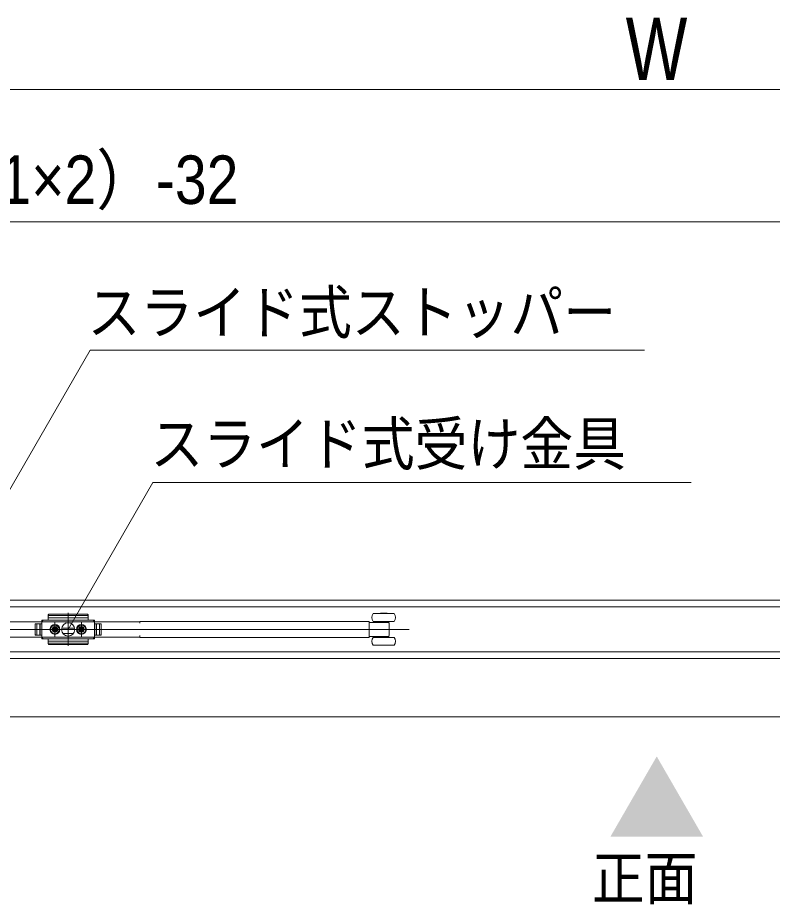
# Model space of a CAD drawing. Units: millimetres, scale not verified. Extents: x -6062 to 6062, y -3045 to 3045.
# Drawn here: x -3487 to -2916, y 1064 to 1734 of the extents above; entities that cross this region are included whole.
import ezdxf
from ezdxf.enums import TextEntityAlignment as Align

# ---------------------------------------------------------------- set-up
doc = ezdxf.new("R2010")
doc.units = ezdxf.units.MM
doc.header["$LTSCALE"] = 20
for name, color, linetype, lineweight in [('0-0_2寸法-3', 7, 'Continuous', 9), ('0-1_3一般', 7, 'Continuous', 9), ('0-3_2寸法-1', 7, 'Continuous', 9)]:
    doc.layers.add(name, color=color, linetype=linetype, lineweight=lineweight)
doc.styles.add('ＭＳ ゴシック', font='')
doc.styles.add('ＭＳ Ｐゴシック', font='')
doc.styles.get('ＭＳ ゴシック').set_extended_font_data('MS Gothic')
doc.styles.get('ＭＳ Ｐゴシック').set_extended_font_data('MS PGothic')

# ---------------------------------------------------------------- blocks, each defined once
blk = doc.blocks.new('グループ-107')
at = {"layer": '0-1_3一般'}
for p, q in [((11350, 25876.9), (-59990, 25876.9)), ((-33520, 25586.9), (-33520, 25636.1)), ((-33520, 25613.9), (-32920, 25613.9)), ((-33510, 25666.7), (-32930, 25666.7)), ((-33510, 25646.1), (-32930, 25646.1)), ((-33220, 25685.4), (-33220, 25189.2)), ((-32920, 25636.1), (-32920, 25656.7)), ((-32920, 25636.1), (-32920, 25586.9)), ((-28608, 25676.9), (-28562.8, 25676.9)), ((-28562.8, 25676.9), (-28288, 25676.9)), ((-28498, 25684.9), (-28398, 25684.9)), ((-28498, 25676.9), (-28498, 25684.9)), ((-28398, 25684.9), (-28398, 25676.9)), ((-33718, 25521.9), (-33718, 25351.9)), ((-33620, 25521.9), (-33718, 25521.9)), ((-33718, 25361.9), (-33718, 25511.9)), ((-33620, 25521.9), (-33708, 25521.9)), ((-33694, 25351.9), (-33694, 25521.9)), ((-33648, 25351.9), (-33648, 25521.9)), ((-33644, 25521.9), (-33644, 25351.9)), ((-33620, 25556.9), (-33600, 25576.9)), ((-33620, 25576.9), (-33530, 25576.9)), ((-33620, 25576.9), (-33620, 25296.9)), ((-33620, 25566.9), (-33620, 25521.9)), ((-33620, 25521.9), (-33620, 25351.9)), ((-32830, 25576.9), (-33610, 25576.9)), ((-33428.6, 25477.1), (-33429.7, 25457.4)), ((-33426.1, 25456.7), (-33428.6, 25477.1)), ((-33420, 25313.9), (-33420, 25558.3)), ((-33420, 25541.9), (-33420, 25331.9)), ((-33420, 25392.9), (-33420, 25480.9)), ((-33413.9, 25456.7), (-33411.4, 25477.1)), ((-33411.4, 25477.1), (-33410.3, 25457.4)), ((-33220, 25594.2), (-33220, 25273.1)), ((-33020, 25313.9), (-33020, 25558.3)), ((-33020, 25541.9), (-33020, 25331.9)), ((-33020, 25513.4), (-33020, 25361.5)), ((-33020, 25392.9), (-33020, 25480.9)), ((-32840, 25576.9), (-32820, 25556.9)), ((-32820, 25296.9), (-32820, 25576.9)), ((-32820, 25521.9), (-32820, 25566.9)), ((-32820, 25351.9), (-32820, 25521.9)), ((-32722, 25521.9), (-32820, 25521.9)), ((-32796, 25351.9), (-32796, 25521.9)), ((-32792, 25521.9), (-32792, 25351.9)), ((-32746, 25521.9), (-32746, 25351.9)), ((-32722, 25351.9), (-32722, 25521.9)), ((-32722, 25511.9), (-32722, 25361.9)), ((-32134, 25529.9), (-32134, 25556.9)), ((-32134, 25556.9), (-28688, 25556.9)), ((-28668, 25556.9), (-28688, 25556.9)), ((-28668, 25540.2), (-28668, 25556.9)), ((-28448, 25542.9), (-28668, 25542.9)), ((-28668, 25540.2), (-28668, 25522.9)), ((-28668, 25350.9), (-28668, 25522.9)), ((-28608, 25556.9), (-28562.8, 25556.9)), ((-28562.8, 25556.9), (-28288, 25556.9)), ((-28523, 25542.9), (-28523, 25556.9)), ((-28393.9, 25542.9), (-28448, 25542.9)), ((-28379.2, 25542.9), (-28393.9, 25542.9)), ((-28373, 25542.9), (-28379.2, 25542.9)), ((-28373, 25556.9), (-28373, 25542.9)), ((-28368, 25525.5), (-28368, 25525.3)), ((-28368, 25348.4), (-28368, 25525.3)), ((-36186, 25436.9), (-28066, 25436.9)), ((-32668.3, 25436.9), (-33766.3, 25436.9)), ((-33756.9, 25436.9), (-32658.9, 25436.9)), ((-33718, 25351.9), (-33620, 25351.9)), ((-33708, 25351.9), (-33620, 25351.9)), ((-33620, 25351.9), (-33620, 25306.9)), ((-33297, 25436.9), (-33545, 25436.9)), ((-33376, 25436.9), (-33464, 25436.9)), ((-33460.1, 25445.5), (-33440.5, 25446.6)), ((-33439.8, 25442.9), (-33460.1, 25445.5)), ((-33439.8, 25430.8), (-33460.1, 25428.3)), ((-33460.1, 25428.3), (-33440.5, 25427.2)), ((-33440.5, 25446.6), (-33433.2, 25450)), ((-33436.7, 25442.9), (-33440.5, 25446.6)), ((-33436.7, 25430.9), (-33440.5, 25427.2)), ((-33440.5, 25427.2), (-33433.2, 25423.7)), ((-33436.7, 25442.9), (-33439.8, 25442.9)), ((-33436.7, 25430.9), (-33439.8, 25430.8)), ((-33429.4, 25446.3), (-33436.7, 25442.9)), ((-33429.4, 25427.5), (-33436.7, 25430.9)), ((-33429.7, 25457.4), (-33433.2, 25450)), ((-33433.2, 25450), (-33429.4, 25446.3)), ((-33433.2, 25423.7), (-33429.4, 25427.5)), ((-33429.7, 25416.4), (-33433.2, 25423.7)), ((-33426, 25453.6), (-33429.7, 25457.4)), ((-33426, 25420.1), (-33429.7, 25416.4)), ((-33428.6, 25396.7), (-33429.7, 25416.4)), ((-33429.4, 25446.3), (-33426, 25453.6)), ((-33429.4, 25427.5), (-33426, 25420.1)), ((-33426.1, 25417.1), (-33428.6, 25396.7)), ((-33426, 25453.6), (-33426.1, 25456.7)), ((-33426, 25420.1), (-33426.1, 25417.1)), ((-33414, 25453.6), (-33410.3, 25457.4)), ((-33414, 25453.6), (-33413.9, 25456.7)), ((-33410.6, 25446.3), (-33414, 25453.6)), ((-33410.6, 25427.5), (-33414, 25420.1)), ((-33414, 25420.1), (-33413.9, 25417.1)), ((-33414, 25420.1), (-33410.3, 25416.4)), ((-33413.9, 25417.1), (-33411.4, 25396.7)), ((-33411.4, 25396.7), (-33410.3, 25416.4)), ((-33406.8, 25450), (-33410.6, 25446.3)), ((-33410.6, 25446.3), (-33403.3, 25442.9)), ((-33410.6, 25427.5), (-33403.3, 25430.9)), ((-33406.8, 25423.7), (-33410.6, 25427.5)), ((-33410.3, 25457.4), (-33406.8, 25450)), ((-33410.3, 25416.4), (-33406.8, 25423.7)), ((-33399.5, 25446.6), (-33406.8, 25450)), ((-33399.5, 25427.2), (-33406.8, 25423.7)), ((-33403.3, 25442.9), (-33399.5, 25446.6)), ((-33403.3, 25442.9), (-33400.2, 25442.9)), ((-33403.3, 25430.9), (-33400.2, 25430.8)), ((-33403.3, 25430.9), (-33399.5, 25427.2)), ((-33400.2, 25442.9), (-33379.9, 25445.5)), ((-33400.2, 25430.8), (-33379.9, 25428.3)), ((-33379.9, 25445.5), (-33399.5, 25446.6)), ((-33379.9, 25428.3), (-33399.5, 25427.2)), ((-32897, 25436.9), (-33145, 25436.9)), ((-32955, 25436.9), (-33125, 25436.9)), ((-32976, 25436.9), (-33064, 25436.9)), ((-33036.7, 25442.9), (-33039.8, 25442.9)), ((-33036.7, 25430.9), (-33039.8, 25430.8)), ((-33003.3, 25442.9), (-33000.2, 25442.9)), ((-33003.3, 25430.9), (-33000.2, 25430.8)), ((-32820, 25306.9), (-32820, 25351.9)), ((-32820, 25351.9), (-32722, 25351.9)), ((-28668, 25350.9), (-28668, 25333.6)), ((-28368, 25344.9), (-28368, 25345)), ((-34834, 25319.9), (-32154, 25319.9)), ((-33600, 25296.9), (-33620, 25316.9)), ((-33530, 25296.9), (-33620, 25296.9)), ((-33610, 25296.9), (-32830, 25296.9)), ((-33520, 25237.7), (-33520, 25286.9)), ((-32920, 25259.9), (-33520, 25259.9)), ((-33520, 25237.7), (-33520, 25227.7)), ((-33520, 25217.1), (-33520, 25227.7)), ((-32930, 25227.7), (-33510, 25227.7)), ((-32930, 25207.1), (-33510, 25207.1)), ((-32920, 25286.9), (-32920, 25237.7)), ((-32820, 25296.9), (-32910, 25296.9)), ((-32820, 25316.9), (-32840, 25296.9)), ((-32154, 25319.9), (-32134, 25319.9)), ((-28668, 25330.9), (-28448, 25330.9)), ((-28288, 25316.9), (-28608, 25316.9)), ((-28523, 25316.9), (-28523, 25330.9)), ((-28448, 25330.9), (-28393.9, 25330.9)), ((-28373, 25330.9), (-28373, 25316.9)), ((-28288, 25196.9), (-28608, 25196.9)), ((11350, 24996.9), (-59990, 24996.9)), ((11350, 24116.9), (-59990, 24116.9))]:
    blk.add_line(p, q, dxfattribs=at)
for points in [[(-36002, 25096.9), (-12638, 25096.9), (-12638, 25776.9), (-36002, 25776.9)], [(-33029.4, 25446.3), (-33036.7, 25442.9), (-33040.5, 25446.6), (-33033.2, 25450)], [(-33029.4, 25427.5), (-33026, 25420.1), (-33029.7, 25416.4), (-33033.2, 25423.7)], [(-33010.6, 25446.3), (-33014, 25453.6), (-33010.3, 25457.4), (-33006.8, 25450)], [(-33010.6, 25427.5), (-33003.3, 25430.9), (-32999.5, 25427.2), (-33006.8, 25423.7)]]:
    blk.add_lwpolyline(points, close=True, dxfattribs=at)
for points in [[(-33520, 25636.1), (-33520, 25646.1), (-33520, 25656.7)], [(-32134, 25553.9), (-32154, 25553.9), (-34834, 25553.9), (-34854, 25553.9), (-34854, 25529.9), (-34854, 25343.9)], [(-33026, 25453.6), (-33026.1, 25456.7), (-33028.6, 25477.1), (-33029.7, 25457.4)], [(-33014, 25453.6), (-33013.9, 25456.7), (-33011.4, 25477.1), (-33010.3, 25457.4)], [(-32910, 25576.9), (-32820, 25576.9), (-32820, 25521.9), (-32732, 25521.9)], [(-28368, 25528.9), (-28368, 25529), (-28368, 25529), (-28368, 25529.1), (-28368, 25529.1), (-28368, 25529.2), (-28368, 25529.2), (-28368, 25529.2), (-28368, 25529.2), (-28368, 25529.2), (-28368, 25529.2), (-28368, 25529.2), (-28368, 25529.1), (-28368, 25529.1), (-28368, 25529), (-28368, 25528.9), (-28368, 25528.9), (-28368, 25528.8), (-28368, 25528.7), (-28368, 25528.5), (-28368, 25528.4), (-28368, 25528.3), (-28368, 25528.1), (-28368, 25528), (-28368, 25527.8), (-28368, 25527.7), (-28368, 25527.5), (-28368, 25527.4), (-28368, 25527.2), (-28368, 25527.1), (-28368, 25526.9), (-28368, 25526.7), (-28368, 25526.6), (-28368, 25526.4), (-28368, 25526.3), (-28368, 25526.1), (-28368, 25526), (-28368, 25525.8), (-28368, 25525.7), (-28368, 25525.5)], [(-33315, 25436.9), (-33335, 25436.9), (-33355, 25436.9), (-33525, 25436.9)], [(-33039.8, 25442.9), (-33060.1, 25445.5), (-33040.5, 25446.6)], [(-33039.8, 25430.8), (-33060.1, 25428.3), (-33040.5, 25427.2)], [(-33029.4, 25427.5), (-33036.7, 25430.9), (-33040.5, 25427.2), (-33033.2, 25423.7)], [(-33029.4, 25446.3), (-33026, 25453.6), (-33029.7, 25457.4), (-33033.2, 25450)], [(-33026, 25420.1), (-33026.1, 25417.1), (-33028.6, 25396.7), (-33029.7, 25416.4)], [(-33010.6, 25427.5), (-33014, 25420.1), (-33010.3, 25416.4), (-33006.8, 25423.7)], [(-33014, 25420.1), (-33013.9, 25417.1), (-33011.4, 25396.7), (-33010.3, 25416.4)], [(-33010.6, 25446.3), (-33003.3, 25442.9), (-32999.5, 25446.6), (-33006.8, 25450)], [(-33000.2, 25442.9), (-32979.9, 25445.5), (-32999.5, 25446.6)], [(-33000.2, 25430.8), (-32979.9, 25428.3), (-32999.5, 25427.2)], [(-32915, 25436.9), (-32935, 25436.9), (-32955, 25436.9)], [(-32732, 25351.9), (-32820, 25351.9), (-32820, 25296.9)], [(-28688, 25316.9), (-32134, 25316.9), (-32134, 25343.9)], [(-28688, 25316.9), (-28668, 25316.9), (-28668, 25333.6)], [(-28368, 25348.4), (-28368, 25348.3), (-28368, 25348.1), (-28368, 25348), (-28368, 25347.8), (-28368, 25347.7), (-28368, 25347.5), (-28368, 25347.4), (-28368, 25347.2), (-28368, 25347.1), (-28368, 25346.9), (-28368, 25346.8), (-28368, 25346.6), (-28368, 25346.4), (-28368, 25346.3), (-28368, 25346.1), (-28368, 25346), (-28368, 25345.8), (-28368, 25345.7), (-28368, 25345.5), (-28368, 25345.4), (-28368, 25345.3), (-28368, 25345.2), (-28368, 25345.1), (-28368, 25345), (-28368, 25344.9), (-28368, 25344.8), (-28368, 25344.8), (-28368, 25344.7), (-28368, 25344.7), (-28368, 25344.7), (-28368, 25344.6), (-28368, 25344.6), (-28368, 25344.6), (-28368, 25344.7), (-28368, 25344.7), (-28368, 25344.7), (-28368, 25344.8), (-28368, 25344.8), (-28368, 25344.9)], [(-32920, 25237.7), (-32920, 25227.7), (-32920, 25217.1)], [(-28393.9, 25330.9), (-28379.2, 25330.9), (-28373, 25330.9)], [(11350, 24116.9), (11350, 24996.9), (-59990, 24996.9), (-59990, 24116.9)]]:
    blk.add_lwpolyline(points, dxfattribs=at)
for centre, radius in [((-33420, 25436.9), 75), ((-33420, 25436.9), 65), ((-33420, 25436.9), 42), ((-33420, 25436.9), 40), ((-33420, 25436.9), 40), ((-33420, 25436.9), 32.4), ((-33420, 25436.9), 30), ((-33020, 25436.9), 75), ((-33020, 25436.9), 65), ((-33020, 25436.9), 42), ((-33020, 25436.9), 40), ((-33020, 25436.9), 40), ((-33020, 25436.9), 32.4), ((-33020, 25436.9), 30)]:
    blk.add_circle(centre, radius, dxfattribs=at)
for centre, radius, start, end in [((-33510, 25656.7), 10, 90, 180), ((-33510, 25636.1), 10, 90, 180), ((-32930, 25656.7), 10, 0, 90), ((-32930, 25636.1), 10, 0, 90), ((-28528, 25616.9), 100, 143.1301, 216.8699), ((-28368, 25616.9), 100, 323.1301, 36.8699), ((-33708, 25511.9), 10, 90, 180), ((-33610, 25566.9), 10, 90, 180), ((-33530, 25586.9), 10, 270, 0), ((-33420, 25431.9), 46, 79.19486, 100.80514), ((-33020, 25431.9), 46, 79.19486, 100.80514), ((-32910, 25586.9), 10, 180, 270), ((-32830, 25566.9), 10, 0, 90), ((-32732, 25511.9), 10, 0, 90), ((-28388, 25529.6), 20, 359.74972, 42.54335), ((-33708, 25361.9), 10, 180, 270), ((-33415, 25436.9), 46, 169.19486, 180), ((-33415, 25436.9), 46, 180, 190.80514), ((-33420, 25436.9), 20.7, 162.98773, 197.01227), ((-33420, 25441.8), 46, 259.19486, 280.80514), ((-33420, 25436.9), 20.7, 72.98773, 107.01227), ((-33420, 25436.9), 20.7, 252.98773, 287.01227), ((-33420, 25436.9), 20.7, 342.98773, 17.01227), ((-33425, 25436.9), 46, 0, 10.80514), ((-33425, 25436.9), 46, 349.19486, 0), ((-33015, 25436.9), 46, 169.19486, 180), ((-33015, 25436.9), 46, 180, 190.80514), ((-33020, 25436.9), 20.7, 162.98773, 197.01227), ((-33020, 25441.8), 46, 259.19486, 280.80514), ((-33020, 25436.9), 20.7, 72.98773, 107.01227), ((-33020, 25436.9), 20.7, 252.98773, 287.01227), ((-33020, 25436.9), 20.7, 342.98773, 17.01227), ((-33025, 25436.9), 46, 0, 10.80514), ((-33025, 25436.9), 46, 349.19486, 0), ((-32732, 25361.9), 10, 270, 0), ((-28388, 25344.2), 20, 315.93951, 0.24905), ((-33610, 25306.9), 10, 180, 270), ((-33530, 25286.9), 10, 0, 90), ((-33510, 25237.7), 10, 180, 270), ((-33510, 25217.1), 10, 180, 270), ((-32930, 25237.7), 10, 270, 0), ((-32930, 25217.1), 10, 270, 0), ((-32910, 25286.9), 10, 90, 180), ((-32830, 25306.9), 10, 270, 0), ((-28528, 25256.9), 100, 143.1301, 216.8699), ((-28368, 25256.9), 100, 323.1301, 36.8699)]:
    blk.add_arc(centre, radius, start, end, dxfattribs=at)
blk = doc.blocks.new('グループ-108')
at = {"layer": '0-1_3一般'}
blk.add_blockref('グループ-107', (0, 0), dxfattribs=at)

msp = doc.modelspace()

# ---------------------------------------------------------------- linework, layer by layer
at = {"layer": '0-0_2寸法-3'}
for p, q in [((-3448.33, 1276.84), (-3448.67, 1276.84)), ((-3448.33, 1276.84), (-3448.67, 1276.84)), ((-3443.61, 1272.84), (-3453.39, 1272.84)), ((-3444.5, 1268.84), (-3452.5, 1268.84))]:
    msp.add_line(p, q, dxfattribs=at)
for points in [[(-3553.8, 1271.76), (-3431.93, 1482.84), (-3012.7, 1482.84)], [(-3448.5, 1271.84), (-3384.41, 1382.84), (-2977.53, 1382.84)]]:
    msp.add_lwpolyline(points, dxfattribs=at)
msp.add_circle((-3448.5, 1271.84), 5.01, dxfattribs=at)
msp.add_circle((-3448.5, 1271.84), 5.01, dxfattribs=at)
msp.add_solid([(-3038.57, 1115.1), (-3003.5, 1175.84), (-2968.43, 1115.1)], dxfattribs=at)
at = {"layer": '0-3_2寸法-1'}
for p, q in [((-1232.21, 1680), (-4774.79, 1680)), ((-2432.21, 1580), (-4774.79, 1580))]:
    msp.add_line(p, q, dxfattribs=at)

# ---------------------------------------------------------------- block references
at = {"layer": '0-1_3一般', "xscale": 0.05, "yscale": 0.05}
msp.add_blockref('グループ-108', (-1787.5, 0), dxfattribs=at)

# ---------------------------------------------------------------- texts
at = {"layer": '0-0_2寸法-3', "style": 'ＭＳ ゴシック', "width": 0.9}
for s, p in [('スライド式ストッパー', (-3433.86, 1485.61)), ('スライド式受け金具', (-3386.34, 1386.19)), ('正面', (-3052.58, 1057.86))]:
    msp.add_text(s, height=32.55, dxfattribs=at).set_placement(p, align=Align.BOTTOM_LEFT)
at = {"layer": '0-3_2寸法-1', "style": 'ＭＳ Ｐゴシック'}
for s, height, width, p in [('W', 47.17, 0.8, (-3026.96, 1672.93)), ('有効開口幅\u3000（DW1×2）-32', 36.69, 0.9, (-3887.76, 1582.45))]:
    msp.add_text(s, height=height, dxfattribs=dict(at, width=width)).set_placement(p, align=Align.BOTTOM_LEFT)

doc.saveas('drawing.dxf')
